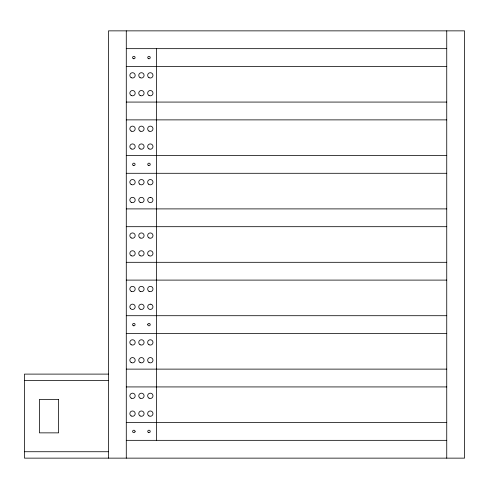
<?xml version="1.0" encoding="UTF-8"?>
<svg xmlns="http://www.w3.org/2000/svg" width="489" height="489" viewBox="0 0 489 489"><rect width="100%" height="100%" fill="white"/><g stroke="black" fill="none" stroke-linecap="round" stroke-linejoin="round"><path stroke-width="0.73" d="M126.284 48.662L446.744 48.662M126.284 66.467L446.744 66.467M126.284 102.073L446.744 102.073M126.284 119.878L446.744 119.878M126.284 155.484L446.744 155.484M126.284 173.289L446.744 173.289M126.284 208.895L446.744 208.895M126.284 226.694L446.744 226.694M126.284 262.306L446.744 262.306M126.284 280.105L446.744 280.105M126.284 315.711L446.744 315.711M126.284 333.516L446.744 333.516M126.284 369.122L446.744 369.122M108.485 374.109L24.45 374.109L24.45 458.138L464.55 458.138L464.55 30.862L108.485 30.862L108.485 458.138M24.45 380.515L108.485 380.515M126.284 386.927L446.744 386.927M126.284 422.533L446.744 422.533M126.284 440.338L446.744 440.338M24.45 451.732L108.485 451.732M446.744 30.862L446.744 458.138M156.553 48.662L156.553 440.338M126.284 30.862L126.284 458.138M147.764 324.354L147.739 324.678A1.247 1.247 0 0 0 150.202 324.873L150.227 324.549A1.247 1.247 0 0 0 147.764 324.354M58.631 399.391L39.407 399.391L39.407 432.863L58.631 432.863L58.631 399.391M150.691 197.348L149.989 197.342A2.671 2.671 0 0 0 149.952 202.635L150.649 202.642A2.671 2.671 0 0 0 150.691 197.348M150.863 304.195L150.166 304.146A2.671 2.671 0 0 0 149.775 309.427L150.471 309.476A2.671 2.671 0 0 0 150.863 304.195M135.098 431.494L135.068 431.17A1.247 1.247 0 0 0 132.605 431.377L132.635 431.701A1.247 1.247 0 0 0 135.098 431.494M148.986 415.943A2.671 2.671 0 0 0 152.99 413.633A2.671 2.671 0 0 0 148.986 411.322A2.671 2.671 0 0 0 148.986 415.943M140.08 415.943A2.671 2.671 0 0 0 144.09 413.633A2.671 2.671 0 0 0 140.08 411.322A2.671 2.671 0 0 0 140.08 415.943M131.18 415.943A2.671 2.671 0 0 0 135.19 413.633A2.671 2.671 0 0 0 131.18 411.322A2.671 2.671 0 0 0 131.18 415.943M148.986 398.144A2.671 2.671 0 0 0 152.99 395.827A2.671 2.671 0 0 0 148.986 393.517A2.671 2.671 0 0 0 148.986 398.144M140.08 398.144A2.671 2.671 0 0 0 144.09 395.827A2.671 2.671 0 0 0 140.08 393.517A2.671 2.671 0 0 0 140.08 398.144M131.18 398.144A2.671 2.671 0 0 0 135.19 395.827A2.671 2.671 0 0 0 131.18 393.517A2.671 2.671 0 0 0 131.18 398.144M131.18 77.678A2.671 2.671 0 0 0 135.19 75.367A2.671 2.671 0 0 0 131.18 73.057A2.671 2.671 0 0 0 131.18 77.678M140.08 77.678A2.671 2.671 0 0 0 144.09 75.367A2.671 2.671 0 0 0 140.08 73.057A2.671 2.671 0 0 0 140.08 77.678M148.986 77.678A2.671 2.671 0 0 0 152.99 75.367A2.671 2.671 0 0 0 148.986 73.057A2.671 2.671 0 0 0 148.986 77.678M148.986 95.483A2.671 2.671 0 0 0 152.99 93.173A2.671 2.671 0 0 0 148.986 90.856A2.671 2.671 0 0 0 148.986 95.483M131.18 95.483A2.671 2.671 0 0 0 135.19 93.173A2.671 2.671 0 0 0 131.18 90.856A2.671 2.671 0 0 0 131.18 95.483M140.08 95.483A2.671 2.671 0 0 0 144.09 93.173A2.671 2.671 0 0 0 140.08 90.856A2.671 2.671 0 0 0 140.08 95.483M133.228 165.465A1.247 1.247 0 0 0 135.098 164.383A1.247 1.247 0 0 0 133.228 163.308A1.247 1.247 0 0 0 133.228 165.465M148.363 165.465A1.247 1.247 0 0 0 150.233 164.383A1.247 1.247 0 0 0 148.363 163.308A1.247 1.247 0 0 0 148.363 165.465M140.08 202.305A2.671 2.671 0 0 0 144.09 199.989A2.671 2.671 0 0 0 140.08 197.678A2.671 2.671 0 0 0 140.08 202.305M131.18 202.305A2.671 2.671 0 0 0 135.19 199.989A2.671 2.671 0 0 0 131.18 197.678A2.671 2.671 0 0 0 131.18 202.305M148.43 184.078A2.671 2.671 0 0 0 152.898 182.88A2.671 2.671 0 0 0 149.628 179.61A2.671 2.671 0 0 0 148.43 184.078M139.53 184.078A2.671 2.671 0 0 0 143.998 182.88A2.671 2.671 0 0 0 140.728 179.61A2.671 2.671 0 0 0 139.53 184.078M131.18 184.5A2.671 2.671 0 0 0 135.19 182.189A2.671 2.671 0 0 0 131.18 179.873A2.671 2.671 0 0 0 131.18 184.5M148.986 255.716A2.671 2.671 0 0 0 152.99 253.4A2.671 2.671 0 0 0 148.986 251.089A2.671 2.671 0 0 0 148.986 255.716M131.18 255.716A2.671 2.671 0 0 0 135.19 253.4A2.671 2.671 0 0 0 131.18 251.089A2.671 2.671 0 0 0 131.18 255.716M140.08 255.716A2.671 2.671 0 0 0 144.09 253.4A2.671 2.671 0 0 0 140.08 251.089A2.671 2.671 0 0 0 140.08 255.716M148.986 237.911A2.671 2.671 0 0 0 152.99 235.6A2.671 2.671 0 0 0 148.986 233.284A2.671 2.671 0 0 0 148.986 237.911M140.08 237.911A2.671 2.671 0 0 0 144.09 235.6A2.671 2.671 0 0 0 140.08 233.284A2.671 2.671 0 0 0 140.08 237.911M131.18 237.911A2.671 2.671 0 0 0 135.19 235.6A2.671 2.671 0 0 0 131.18 233.284A2.671 2.671 0 0 0 131.18 237.911M130.63 308.7A2.671 2.671 0 0 0 135.098 307.502A2.671 2.671 0 0 0 131.828 304.231A2.671 2.671 0 0 0 130.63 308.7M140.08 309.127A2.671 2.671 0 0 0 144.09 306.811A2.671 2.671 0 0 0 140.08 304.5A2.671 2.671 0 0 0 140.08 309.127M131.18 291.322A2.671 2.671 0 0 0 135.19 289.011A2.671 2.671 0 0 0 131.18 286.695A2.671 2.671 0 0 0 131.18 291.322M148.986 291.322A2.671 2.671 0 0 0 152.99 289.011A2.671 2.671 0 0 0 148.986 286.695A2.671 2.671 0 0 0 148.986 291.322M140.08 291.322A2.671 2.671 0 0 0 144.09 289.011A2.671 2.671 0 0 0 140.08 286.695A2.671 2.671 0 0 0 140.08 291.322M133.228 325.692A1.247 1.247 0 0 0 135.098 324.617A1.247 1.247 0 0 0 133.228 323.535A1.247 1.247 0 0 0 133.228 325.692M148.986 362.532A2.671 2.671 0 0 0 152.99 360.222A2.671 2.671 0 0 0 148.986 357.911A2.671 2.671 0 0 0 148.986 362.532M131.18 362.532A2.671 2.671 0 0 0 135.19 360.222A2.671 2.671 0 0 0 131.18 357.911A2.671 2.671 0 0 0 131.18 362.532M140.08 362.532A2.671 2.671 0 0 0 144.09 360.222A2.671 2.671 0 0 0 140.08 357.911A2.671 2.671 0 0 0 140.08 362.532M148.986 344.733A2.671 2.671 0 0 0 152.99 342.416A2.671 2.671 0 0 0 148.986 340.106A2.671 2.671 0 0 0 148.986 344.733M140.08 344.733A2.671 2.671 0 0 0 144.09 342.416A2.671 2.671 0 0 0 140.08 340.106A2.671 2.671 0 0 0 140.08 344.733M131.18 344.733A2.671 2.671 0 0 0 135.19 342.416A2.671 2.671 0 0 0 131.18 340.106A2.671 2.671 0 0 0 131.18 344.733M131.18 131.089A2.671 2.671 0 0 0 135.19 128.778A2.671 2.671 0 0 0 131.18 126.468A2.671 2.671 0 0 0 131.18 131.089M140.08 131.089A2.671 2.671 0 0 0 144.09 128.778A2.671 2.671 0 0 0 140.08 126.468A2.671 2.671 0 0 0 140.08 131.089M148.986 131.089A2.671 2.671 0 0 0 152.99 128.778A2.671 2.671 0 0 0 148.986 126.468A2.671 2.671 0 0 0 148.986 131.089M131.18 148.894A2.671 2.671 0 0 0 135.19 146.584A2.671 2.671 0 0 0 131.18 144.267A2.671 2.671 0 0 0 131.18 148.894M140.08 148.894A2.671 2.671 0 0 0 144.09 146.584A2.671 2.671 0 0 0 140.08 144.267A2.671 2.671 0 0 0 140.08 148.894M148.986 148.894A2.671 2.671 0 0 0 152.99 146.584A2.671 2.671 0 0 0 148.986 144.267A2.671 2.671 0 0 0 148.986 148.894M133.228 58.643A1.247 1.247 0 0 0 135.098 57.561A1.247 1.247 0 0 0 133.228 56.486A1.247 1.247 0 0 0 133.228 58.643M148.363 58.643A1.247 1.247 0 0 0 150.233 57.561A1.247 1.247 0 0 0 148.363 56.486A1.247 1.247 0 0 0 148.363 58.643M148.363 432.514A1.247 1.247 0 0 0 150.233 431.439A1.247 1.247 0 0 0 148.363 430.357A1.247 1.247 0 0 0 148.363 432.514"/></g></svg>
